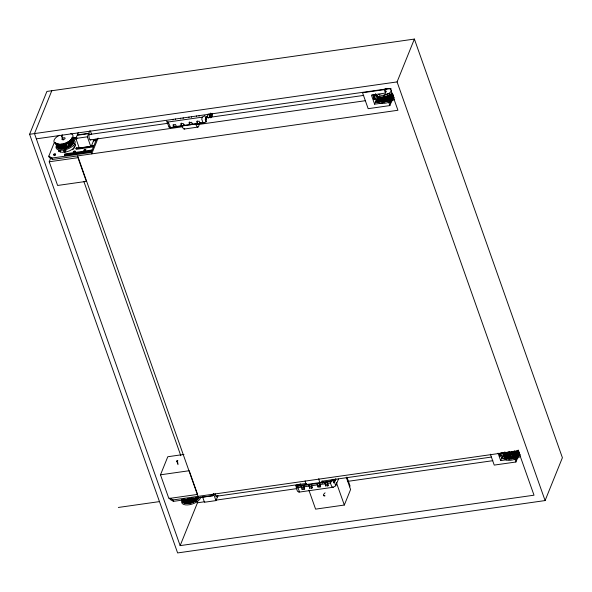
<?xml version="1.0" encoding="UTF-8"?>
<svg xmlns="http://www.w3.org/2000/svg" width="592" height="592" viewBox="0 0 592 592"><rect width="100%" height="100%" fill="white"/><g stroke="black" fill="none" stroke-linecap="round" stroke-linejoin="round"><path stroke-width="0.89" d="M520.035 454.76C515.647 458.837 503.984 462.433 503.429 452.991M381.041 101.676L379.198 100.744L377.592 96.193L378.917 96.984L380.53 101.528L385.155 101.794L389.913 100.411L393.969 97.806L392.629 94.017M503.607 453.183L505.553 458.016M378.547 99.33C378.281 99.685 380.996 104.066 377.585 96.178M56.699 145.884C59.341 152.803 76.028 146.735 73.068 139.823M196.929 500.085L198.054 498.605M58.741 147.941L58.453 148.34M193.48 502.083L194.45 501.631M182.447 499.87L182.565 501.831L184.127 503.059M65.349 148.274L63.906 143.974L64.232 143.567M190.95 502.963L191.986 502.652M63.825 148.614L62.249 144.256M172.916 119.969L173.012 119.318M175.469 119.599L175.572 118.955M180.575 118.874L180.678 118.23M183.128 118.511L183.231 117.86M188.87 117.69L188.974 117.046M191.423 117.327L191.527 116.683M196.529 116.602L196.633 115.951M199.082 116.239L199.186 115.588M188.411 503.444L189.425 503.304L185.992 503.481M72.357 137.633C69.886 143.286 60.732 146.727 55.544 143.02M186.991 503.526L186.857 503.141L186.095 503.489M297.606 484.463L296.259 487.808L297.465 491.219L299.034 492.122L299.219 491.168L297.983 487.675L295.941 485.817L296.163 485.255L298.139 485.077A3.981 1.362 81.9 0 0 298.842 485.743M57.217 147.497L55.944 143.057M182.817 502.186L183.246 501.853M373.404 94.343A2.775 0.947 81.9 0 0 373.345 97.155L373.966 98.923A2.775 0.947 81.9 0 0 375.032 98.945L375.224 99.486L374.869 94.498L373.167 94.735M504.695 455.396L505.035 457.52M504.665 455.5L503.799 453.391M206.097 121.804L205.291 119.525L206.083 119.066L204.876 115.655L202.338 117.142L201.739 119.11L202.975 122.603L204.462 122.759L206.097 121.804L206.29 121.094A3.981 1.362 81.9 0 1 206.127 118.134M197.647 499.47L197.062 497.724M65.12 143.612L66.141 143.227M66.63 147.874L67.643 147.489M192.23 502.564L193.244 502.179M29.6 134.28L46.909 91.434L414.385 39.065L562.4 457.72L545.091 500.566L177.615 552.935L29.6 134.28L397.077 81.911L414.385 39.065M51.785 90.739L34.477 133.585L180.146 545.624L534.014 495.193L518.289 450.727L172.938 499.944L169.667 498.05L170.17 499.47L173.441 501.365L212.565 495.785L212.942 494.853L213.194 495.563L187.279 499.256M36.334 138.846L390.202 88.415L397.928 110.267L52.584 159.463L49.314 157.576L48.81 156.155L54.168 142.887M49.232 161.771L77.959 157.679L86.336 181.374L57.609 185.466L49.232 161.771L50.897 157.664M63.936 151.478L64.521 150.028L66.03 150.324L65.431 151.804L64.654 151.915L63.684 150.782L64.054 150.227L65.571 150.509L65.431 151.804M64.654 151.915L65.246 150.435M91.627 150.079L91.575 151.537L64.772 155.356L64.521 154.645L64.817 153.898L91.627 150.079L91.878 150.79L93.462 146.875L93.506 145.417L90.953 145.78L90.731 146.342L79.239 147.978L75.872 138.454L77.16 135.287L88.645 133.651L89.074 135.302A2.812 0.962 81.9 0 0 89.525 138.979A2.812 0.962 81.9 0 0 90.85 139.49M64.772 155.356L65.068 154.608M78.27 132.534L77.308 134.917L88.793 133.274L89.755 130.899M93.462 146.875L76.227 149.332L75.976 148.622L76.279 147.874L79.469 147.423L79.239 147.978M90.731 146.342L87.364 136.819L88.645 133.651M90.953 145.78L91.205 146.49L93.469 140.896L93.44 139.631M93.506 145.417L93.758 146.128L96.022 140.533L96.074 139.076L96.326 139.786M98.08 138.106L91.701 153.89L91.198 152.47L91.575 151.537M204.462 122.759L170.082 127.657L169.075 127.08L169.268 126.37M205.291 119.525L205.868 118.097M206.083 119.066L208.103 114.049M210.116 116.58L211.929 116.321L212.498 114.9L211.943 113.338M197.587 494.416L168.868 498.508L160.491 474.814L167.795 456.735L183.949 454.434M180.146 545.624L197.462 502.778L196.84 501.039M373.012 95.127L374.869 94.498M213.194 495.563L213.238 494.113M382.521 103.052L374.618 104.177L377.03 98.205L375.565 94.076M202.642 497.051L204.477 502.238L215.962 500.603L217.242 497.435L216.65 496.2A2.812 0.962 81.9 0 1 215.066 493.713M218.034 495.474L217.397 497.058L216.901 495.659M374.618 104.177L371.406 95.083L385.444 93.077L386.051 91.59L385.044 88.741M391.171 101.284L390.269 103.526L389.514 101.395M385.444 93.077L384.238 89.666L362.541 92.759L368.165 108.676L389.869 105.583L391.934 100.47M297.835 485.862L298.079 484.989M303.903 489.421L304.591 487.712M311.562 488.333L312.25 486.624M319.858 487.149L320.553 485.44M327.517 486.062L328.212 484.352M323.95 495.408C327.672 496.118 320.242 496.947 325.06 492.81M331.202 481.444A5.313 1.813 81.9 0 1 331.024 481.133L331.268 480.253L333.244 480.075A3.981 1.362 81.9 0 0 334.976 479.342M296.947 486.395L331.328 481.496L333.185 479.979M332.963 480.541L333.762 482.813L335.346 478.891M333.762 482.813L334.554 482.347L335.908 479.002M299.034 492.122L333.222 487.253L335.76 485.758L338.491 479.009M349.65 486.824L350.027 485.891L346.949 477.182M308.898 490.191L315.595 509.135L344.322 505.043L350.597 489.503L346.268 477.241M501.158 452.54A2.775 0.947 81.9 0 1 501.091 455.359L501.135 456.269L499.781 454.811L499.626 455.204L499.404 453.568M506.826 459.71L500.684 460.583L503.089 454.619L502.504 452.961M517.238 457.697L516.335 459.932L515.832 458.511M490.376 454.197L494.231 465.09L515.928 461.997L517.652 457.734M59.481 148.651L60.414 148.444L58.882 144.137M185.022 502.852C182.802 503.57 187.812 503.022 185.081 503.341M73.697 140.704L73.238 141.192M386.554 96.533L392.207 93.403M517.615 450.897L518.429 450.209M519.628 455.13L518.133 450.475M199.09 497.665L198.364 498.723M333.222 487.253L331.683 486.543L330.447 483.05L331.328 481.496M197.491 499.611L196.625 500.04L195.9 497.591M57.676 147.112L57.291 147.408M65.416 148.237L66.385 147.963M191.009 502.926L189.507 498.664M59.318 148.533L57.912 144.167M73.29 141.799L73.874 141.281M391.083 94.298L392.748 98.812L391.134 94.261M391.512 93.987L393.073 98.568M393.118 98.531L391.482 94.002M518.71 455.84L517.156 451.259L518.067 450.542M68.679 141.925L69.493 141.377M195.782 500.884L194.909 498.279M393.695 98.057L392.119 93.484M185.059 503.067L183.372 499.012M188.226 498.96L189.662 503.259M189.736 503.222L190.705 503.022M187.213 503.526L187.93 503.126M519.954 454.834L518.363 450.268M58.482 148.259C56.603 147.667 58.364 142.857 56.366 143.782M72.305 137.744L71.958 137.855M198.031 498.42L198.823 498.116M170.082 127.657L176.66 126.673L176.549 126.192M53.961 154.164L53.576 155.119L54.309 155.193L55.197 154.882L55.581 153.935L53.961 154.164L54.457 155.585M73.741 151.345L73.216 151.87L74.096 152.373L75.517 151.545L75.369 151.115L73.741 151.345L74.244 152.766M84.279 149.843L83.746 150.368L84.626 150.879L85.514 150.56L85.899 149.613L84.279 149.843L84.782 151.263L85.67 150.953L85.167 149.532M189.544 503.281L194.716 501.476L193.51 498.064M61.302 144.492L61.686 144.159M62.811 148.755L63.766 148.607M188.485 503.422L186.976 499.152M516.601 451.637C518.533 450.482 513.22 453.59 514.855 452.599M72.912 142.99L73.63 142.679M519.14 455.529L517.504 450.993M393.932 97.843L392.607 94.032M73.09 143.227C74.762 142.243 69.797 138.831 72.12 138.417M389.425 95.319L391.031 99.863L389.395 95.327M390.513 100.129L389.025 95.519M515.047 452.517L509.882 454.19L505.516 454.145L507.1 458.689M517.734 456.476L516.172 451.896M60.103 144.574L61.05 144.27L62.53 148.77M61.612 148.836L62.471 148.459M187.287 503.503L185.777 499.241M389.321 100.647L387.812 96.067M514.603 457.927L512.983 453.383L513.878 453.043M196.692 500.262L194.672 501.513M71.314 139.261L71.721 139.164M72.55 143.634L73.223 143.427M516.646 451.592L518.133 456.225M69.575 140.844L70.389 140.659M176.786 461.19L177.859 460.776L176.771 461.116L178.022 464.676M58.985 144.537L59.918 144.256L61.346 148.814M60.495 148.799L61.265 148.451M70.737 139.978L71.136 139.912M197.661 499.426L197.484 499.063L198.239 498.864M515.388 452.34L516.994 456.883M73.134 140.282L72.446 137.596M386.99 96.385L388.604 100.929L386.931 96.407M390.158 94.905L391.734 99.463L390.106 94.935M515.506 452.281L516.12 451.933M515.38 457.638L513.738 453.095M57.979 144.389L58.416 144.159M185.155 503.333L183.646 499.071M380.634 101.55L378.85 96.955L382.321 97.369L386.509 96.548L388.16 101.077L386.495 96.555M513.079 453.354L513.634 453.132M57.15 146.098L56.706 146.32M73.771 141.362L72.409 137.122M385.14 96.94L386.879 101.454L385.274 96.903M390.602 100.085L388.966 95.549M514.122 458.097L512.576 453.524L511.873 453.731M57.098 144.137L57.764 143.886M383.993 97.177L385.57 101.728L383.897 97.184M509.327 454.264L510.06 454.16M182.639 501.513L181.885 499.885M515.802 457.453L514.322 452.858M58.268 147.904L57.875 148.044M68.709 141.888L70.182 146.194L71.003 145.639M66.637 142.657L67.347 142.679M389.425 100.618L387.753 96.096M183.468 502.734C185.718 502.845 182.188 502.549 182.832 499.581M384.356 101.883L382.795 97.332M510.593 454.049L511.088 453.938M67.791 142.065L68.472 142.05M57.713 147.482L55.796 143.331M67.614 142.517L69.072 146.823L69.982 146.32M194.716 501.476L195.575 501.01M511.673 453.798L513.323 458.334M70.655 139.993L70.263 140.319L72.061 144.737L71.824 144.426L72.646 144.174L71.077 139.949M514.951 452.554L516.594 457.091M384.778 101.839L383.142 97.295L384.719 101.846M508.121 454.36C509.224 453.539 511.481 459.466 509.727 458.911M182.906 502.282C184.993 501.579 182.336 504.458 182.44 500.055M511.999 458.645L510.452 454.086M510.837 454.005C511.791 453.361 513.878 458.645 512.443 458.556M381.448 97.384L383.172 101.935L381.566 97.384M383.572 101.928L381.944 97.384L383.512 101.928M73.66 140.548L73.082 140.652M182.521 501.742L183.231 501.676M380.419 97.317L382.055 101.868L380.397 97.31M188.16 498.989L189.196 498.76L190.639 503.022M506.53 454.323L508.025 458.852M198.098 498.915L197.573 497.199M57.106 146.402L56.721 146.446M187.405 499.123L187.716 498.753M169.075 127.08L166.574 121.108L168.143 122.019L202.338 117.142M89.266 134.51L167.98 123.291M206.342 117.823L363.725 95.393M72.202 137.958L76.745 137.307M72.934 137.98L76.509 137.477M373.367 95.305L375.069 95.06M72.631 138.728L77.101 138.091M75.872 138.454L87.364 136.819M72.883 139.438L76.457 138.928M173.663 126.784L173.005 124.919L175.558 124.557L176.216 126.422L184.327 125.578L184.208 125.104A6.519 2.227 81.9 0 1 184.053 124.305M181.322 125.689L180.664 123.832L183.217 123.469L183.875 125.326L192.622 124.394L192.504 123.92A6.519 2.227 81.9 0 1 192.348 123.129M189.618 124.512L188.959 122.648L191.512 122.285L192.171 124.142L200.281 123.306L200.163 122.825M197.277 123.417L196.618 121.56L199.171 121.19L199.83 123.055L202.975 122.603M373.441 98.701L375.143 98.457M377.03 98.205L378.784 97.961M90.036 139.941L182.477 126.769M197.047 124.69L365.405 100.699M93.218 140.186L95.771 139.823M93.469 140.896L96.022 140.533M184.216 129.049L197.876 127.102M75.976 148.622L93.21 146.165M64.521 154.645L91.323 150.827M48.81 156.155L52.081 158.042L91.198 152.47M160.491 474.814L189.211 470.721L197.291 493.573M118.356 507.455L159.255 501.631M216.028 496.311L306.634 483.398M321.212 481.318L491.397 457.061M499.581 456.136L501.283 455.899M297.776 485.743L330.965 481.015M302.157 489.443L301.062 486.017L303.792 485.995A6.519 2.227 81.9 0 0 304.081 486.461M309.816 488.348L308.728 484.929L311.451 484.9A6.519 2.227 81.9 0 0 311.74 485.373M318.119 487.164L317.023 483.745L319.747 483.723A6.519 2.227 81.9 0 0 320.035 484.189M325.778 486.076L324.682 482.658L327.406 482.628A6.519 2.227 81.9 0 0 327.694 483.094M297.983 487.675L301.128 487.223M303.615 485.655L303.681 486.861L308.787 486.136M311.281 484.567L311.34 485.773L317.09 484.952M319.576 483.383L319.643 484.589L324.749 483.856M327.235 482.288L327.302 483.494L330.447 483.05M197.462 502.778L204.773 501.735M215.747 500.173L297.125 488.578M347.415 481.407L492.803 460.687M301.787 489.088L304.71 489.081M309.446 487.993L312.369 487.986M317.741 486.809L320.672 486.802M325.4 485.721L328.331 485.714M382.032 101.868L381.537 101.78M380.834 97.362L382.447 101.905L383.12 101.935M506.419 454.301L505.871 454.219M508.417 458.896C503.059 448.055 511.384 458.563 508.794 458.926M511.177 458.785L511.555 458.726L509.949 454.182M379.45 97.14L381.078 101.691L379.524 97.162M73.689 142.539C72.727 142.672 74.555 138.794 72.335 137.536M510.741 458.844L509.253 454.279M509.534 458.926L508.047 454.375M382.395 101.905L380.819 97.354M71.847 138.247L73.667 142.509M62.626 144.27L64.069 148.57L65.105 148.34M506.256 458.4C502.319 451.148 506.715 453.502 506.545 458.519M61.664 135.605L62.53 135.05L61.472 135.383L63.174 139.882M505.79 454.212L507.396 458.756M503.637 453.198C505.649 454.323 504.421 455.226 505.768 458.156M71.07 139.69L72.513 143.937M379.524 101.003L377.925 96.474L379.272 100.781M59.503 148.222L58.667 148.4L57.165 144.137M379.753 101.158C380.19 100.27 376.497 91.442 380.256 101.417M379.812 101.202L378.162 96.622L379.872 101.217M377.185 95.667L379.028 100.551L377.481 95.904M378.799 100.203L377.074 95.438M211.929 116.321L210.515 113.079M199.83 123.055L200.281 123.306M192.171 124.142L192.622 124.394M183.875 125.326L184.327 125.578M176.216 126.422L176.66 126.673M296.259 487.808L296.747 488.089L295.941 485.817M195.819 500.839L196.596 500.329L195.626 497.798M505.198 457.712L503.489 452.91M504.798 457.179L503.252 452.813M168.143 122.019L170.511 127.228M296.163 485.255L296.222 485.351A3.981 1.362 81.9 0 0 296.503 485.721M324.682 482.658L324.853 482.991A6.519 2.227 81.9 0 0 327.117 484.064M317.023 483.745L317.194 484.086A6.519 2.227 81.9 0 0 319.458 485.159M308.728 484.929L308.898 485.27A6.519 2.227 81.9 0 0 311.163 486.343M301.062 486.017L301.239 486.358A6.519 2.227 81.9 0 0 303.504 487.431M193.517 501.957L192.023 497.776M374.47 94.365L374.714 94.883M397.077 81.911L545.091 500.566M388.663 102.172L389.869 105.583M515.025 459.436L515.928 461.997M382.691 97.34L384.297 101.891M377.082 95.438L378.606 99.671M498.05 453.146L500.684 460.583M210.16 114.286L211.366 117.697M209.834 114.345L210.619 116.565M209.331 113.938L210.715 117.852M208.747 114.175L209.953 117.586M336.404 482.65L344.322 505.043M334.554 482.347L335.76 485.758M327.302 483.494L327.953 485.359M319.643 484.589L320.294 486.446M311.34 485.773L311.999 487.63M303.681 486.861L304.34 488.718M90.384 130.973L91.605 134.436M88.793 133.274L89.392 134.51A2.812 0.962 81.9 0 1 90.147 134.673M213.512 493.676L215.962 500.603M212.062 494.364L212.565 495.785M76.279 147.874L76.531 148.585M72.076 138.461L73.586 142.724M71.662 139.201L73.171 143.464M77.656 155.911L198.017 496.37M74.636 151.034L75.14 152.455M196.825 497.939L197.425 499.641M70.322 140.689C73.741 145.136 69.923 148.059 69.701 141.199M83.827 181.367L180.826 455.744M69.427 141.407L70.929 145.669M194.598 498.471L195.508 501.032M68.398 142.08L69.908 146.342M193.17 498.235L194.376 501.646M67.273 142.694C71.033 147.911 66.519 149.08 66.4 142.961M191.667 497.931L193.17 502.194M66.067 143.242L67.577 147.504M191.083 499.115L192.289 502.527M65.179 143.575L66.689 147.837M190.409 498.39L191.919 502.652M177.06 460.798L177.963 463.358M64.809 143.701L66.319 147.963M61.561 135.575L63.078 139.853M63.529 144.071L65.039 148.333M187.856 499.026L189.366 503.296M61.376 144.47L62.885 148.733M186.621 499.189L188.152 503.222M60.177 144.552L61.686 148.814M185.437 499.241L186.946 503.503M184.66 499.211L186.162 503.474M59.059 144.522L60.569 148.784M184.349 499.182L185.858 503.444M58.046 144.381L59.555 148.644M183.061 499.678L184.267 503.089M182.625 500.181L183.535 502.734M56.425 143.782L57.935 148.044M56.24 143.664L57.75 147.926M181.922 499.589L182.958 502.29M181.959 500.055L182.565 501.757M55.382 142.635L56.965 147.068M54.849 153.853L55.352 155.274M52.081 158.042L52.584 159.463M172.938 499.944L173.441 501.365M197.728 123.669L197.61 123.195A6.519 2.227 81.9 0 1 197.24 120.775M190.069 124.757L189.951 124.283A6.519 2.227 81.9 0 1 189.581 121.871M181.766 125.941L181.655 125.467A6.519 2.227 81.9 0 1 181.285 123.055M174.107 127.036L173.996 126.555A6.519 2.227 81.9 0 1 173.715 124.956M73.127 139.564A10.027 4.78 -19.5 0 1 67.125 149.184A10.027 4.78 -19.5 0 1 56.566 145.366M72.416 139.335A10.027 4.78 -19.5 0 1 72.668 139.401M73.904 145.861A7.548 3.596 -19.5 0 1 73.815 148.511M73.371 149.117A7.548 3.596 -19.5 0 1 72.794 149.717M60.295 151.981A7.548 3.596 -19.5 0 1 60.081 149.917M70.796 133.511A10.027 4.78 -19.5 0 1 69.02 141.296A10.027 4.78 -19.5 0 1 55.204 143.405A10.027 4.78 -19.5 0 1 59.385 135.257M62.848 138.062A1.724 0.821 -19.5 0 1 65.127 138.269A1.724 0.821 -19.5 0 1 62.774 139.653A1.724 0.821 -19.5 0 1 62.404 138.321M394.649 99.123A10.027 4.78 -19.5 0 1 382.425 103.348A10.027 4.78 -19.5 0 1 378.54 98.257M383.446 95.578A7.718 3.678 -19.5 0 1 389.381 93.529M385.533 88.815A7.718 3.678 -19.5 0 1 387.064 88.482M390.683 88.497A7.718 3.678 -19.5 0 1 391.046 88.585M379.346 95.29A6.86 3.271 -19.5 0 1 379.072 94.483M385.429 89.274A6.86 3.271 -19.5 0 1 391.201 89.362M392.2 93.077A10.027 4.78 -19.5 0 1 381.492 97.095A10.027 4.78 -19.5 0 1 375.646 93.825M391.608 90.591A6.86 3.271 -19.5 0 1 385.422 94.868A6.86 3.271 -19.5 0 1 378.939 94.158M373.367 94.409A2.745 0.94 81.9 0 1 374.196 97.029A2.745 0.94 81.9 0 1 373.855 99.382M74.059 143.072A8.917 4.255 -19.5 0 1 69.789 150.708A8.917 4.255 -19.5 0 1 58.393 150.279M58.897 151.7A8.917 4.255 -19.5 0 1 59.015 149.939M74.562 144.492A8.917 4.255 -19.5 0 1 75.724 145.81M376.186 102.031A2.679 1.273 -19.5 0 1 377.333 100.899M378.784 102.039A2.679 1.273 -19.5 0 1 375.853 101.713A2.679 1.273 -19.5 0 1 377.97 99.619M386.051 91.59A2.745 1.31 -19.5 0 1 385.562 91.627M385.274 89.296A2.745 1.31 -19.5 0 1 387.257 88.6M378.436 102.275A1.095 0.525 -19.5 0 1 377.629 101.972A1.095 0.525 -19.5 0 1 378.377 101.239M199.09 123.994A5.254 1.791 81.9 0 1 197.706 127.095A5.254 1.791 81.9 0 1 195.612 123.328M184.734 128.753A5.254 1.791 81.9 0 1 182.107 125.889M206.297 117.283A3.981 1.362 81.9 0 1 206.467 116.861M206.926 116.424A3.981 1.362 81.9 0 1 207.474 116.587L207.622 116.728A3.981 1.362 81.9 0 1 208.414 118.193M200.762 497.028A10.027 4.78 -19.5 0 1 189.514 504.71A10.027 4.78 -19.5 0 1 182.055 500.262M517.97 450.268A10.027 4.78 -19.5 0 1 502.171 452.525M514.788 450.926A7.718 3.678 -19.5 0 1 504.65 451.977M506.885 453.139A7.718 3.678 -19.5 0 1 508.239 451.977M520.671 456.121A10.027 4.78 -19.5 0 1 508.291 460.332A10.027 4.78 -19.5 0 1 504.695 455.041M508.276 452.532A6.86 3.271 -19.5 0 1 509.601 451.622M510.008 452.754A6.86 3.271 -19.5 0 1 513.257 451.385M500.159 453.139A2.745 0.94 81.9 0 1 499.937 455.618M504.85 458.445A2.679 1.273 -19.5 0 1 501.912 458.119A2.679 1.273 -19.5 0 1 504.029 456.032M306.412 484.804A5.254 1.791 81.9 0 1 305.176 480.926M320.065 482.857A5.254 1.791 81.9 0 1 318.792 478.654M322.499 481.126A5.254 1.791 81.9 0 1 322.189 482.835M299.907 484.041A3.981 1.362 81.9 0 1 299.115 485.751M322.884 481.71A6.519 2.227 81.9 0 1 322.721 483.035M333.577 480.053A5.313 1.813 81.9 0 1 333.518 480.467M333.096 479.305A3.981 1.362 81.9 0 1 332.852 480.386M300.44 483.879A5.313 1.813 81.9 0 1 300.255 485.581M392.111 99.227L390.52 94.676L392.133 99.227M389.876 100.418L388.211 95.897L389.847 100.44M384.467 97.081L386.036 101.639L384.43 97.095M387.309 101.336L385.688 96.792L387.323 101.336M379.849 97.221L381.426 101.772L379.798 97.221"/></g></svg>
